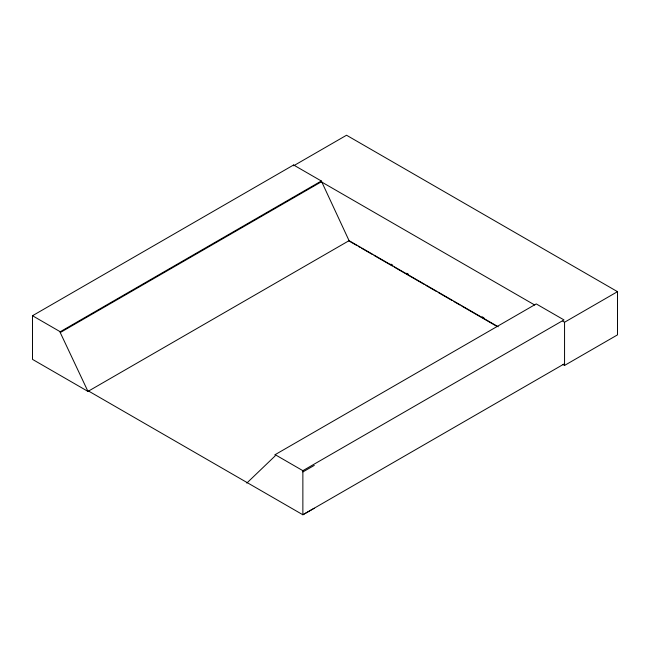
<?xml version="1.0" encoding="UTF-8"?>
<svg xmlns="http://www.w3.org/2000/svg" width="650" height="650" viewBox="0 0 650 650"><rect width="100%" height="100%" fill="white"/><g stroke="black" fill="none" stroke-linecap="round" stroke-linejoin="round"><path stroke-width="0.97" d="M88.01 391.43L32.5 359.377L32.5 315.729L293.597 164.986L321.336 181.001L349.074 240.662L498.233 326.779M294.466 165.295L346.539 135.232L617.5 291.671L617.5 334.864L564.558 365.43L562.803 364.414M32.5 315.729L60.239 331.744L321.336 181.001M314.267 508.235L302.868 514.767L88.587 391.056L87.969 391.406L60.239 332.556L321.336 181.813L534.739 305.021M87.969 391.406L349.074 240.662M275.137 454.659L536.234 303.916L563.972 319.922L302.868 470.673L275.137 454.659L275.137 455.918L246.789 483.096M562.803 321.222L564.558 322.238L617.5 291.671M563.972 364.024L302.868 514.767L302.868 470.673M302.868 471.933L314.267 465.4M390.926 264.119L392.681 265.127M406.721 273.236L408.468 274.251M482.178 316.802L483.933 317.809M348.554 240.719L356.46 245.286M358.215 246.301L359.97 247.317M361.725 248.324L372.263 254.41M374.018 255.426L392.462 266.069M394.217 267.085L424.068 284.318M425.823 285.334L436.361 291.419M438.116 292.435L452.164 300.544M453.919 301.559L460.07 305.102M461.825 306.118L496.949 326.398M564.558 322.238L564.558 365.43M293.597 164.986L293.597 165.799M60.239 331.744L60.239 332.556"/></g></svg>
